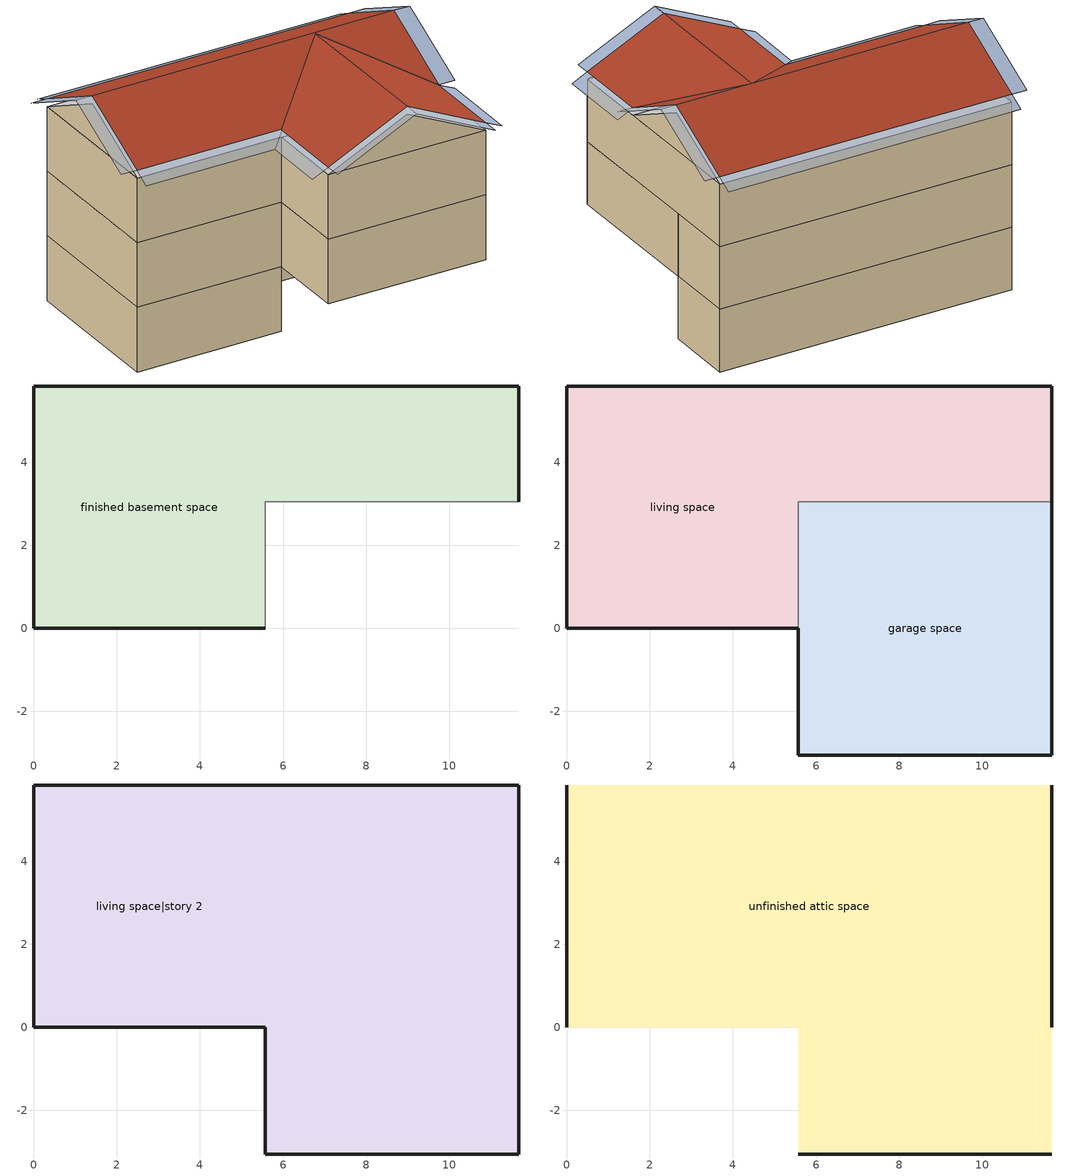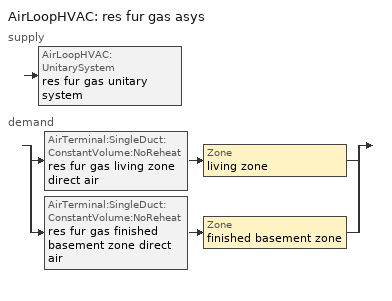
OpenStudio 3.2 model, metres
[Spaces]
finished basement space
 floor foundation: 0,0 0,5.84 11.67,5.84 11.67,3.05 5.58,3.05 5.58,0 z-2.44
 wall foundation: 11.67,3.05 11.67,5.84 0,5.84 0,0 5.58,0 z-2.44:0
 wall adiabatic: 5.58,0 5.58,3.05 11.67,3.05 z-2.44:0
garage space
 floor foundation: 5.58,-3.05 5.58,3.05 11.67,3.05 11.67,-3.05 z0
 wall outside: 5.58,0 5.58,-3.05 11.67,-3.05 11.67,3.05 z0:2.44
 wall to living space: 11.67,3.05 5.58,3.05 5.58,0 z0:2.44
living space
 floor to finished basement space: 0,0 0,5.84 11.67,5.84 11.67,3.05 5.58,3.05 5.58,0 z0
 wall outside: 11.67,3.05 11.67,5.84 0,5.84 0,0 5.58,0 z0:2.44
living space|story 2
 floor to garage space: 11.67,3.05 11.67,-3.05 5.58,-3.05 5.58,3.05 z2.44
 floor to living space: 11.67,5.84 11.67,3.05 5.58,3.05 5.58,0 0,0 0,5.84 z2.44
 wall outside: 0,5.84 0,0 5.58,0 5.58,-3.05 11.67,-3.05 11.67,5.84 0,5.84 z2.44:4.88
unfinished attic space
 floor to living space|story 2: 11.67,5.84 11.67,0 0,0 0,5.84 z4.88; 5.58,-3.05 5.58,0 11.67,0 11.67,-3.05 z4.88
 wall outside: 0,2.92,6.34 0,5.84,4.88 0,0,4.88; 11.67,2.92,6.34 11.67,0,4.88 11.67,5.84,4.88; 5.58,-3.05,4.88 11.67,-3.05,4.88 8.62,-3.05,6.33
 roof outside: 0,2.92,6.64 11.67,2.92,6.64 11.67,5.84,5.18 0,5.84,5.18; 5.58,0,5.17 5.58,-3.05,5.17 8.62,-3.05,6.62 8.62,2.9,6.62; 11.67,0,5.17 8.62,2.9,6.62 8.62,-3.05,6.62 11.67,-3.05,5.17; 0,2.92,6.64 0,0,5.18 5.58,0,5.18 8.62,2.9,6.63 11.67,0,5.18 11.67,2.92,6.64
shading: -0.61,2.92,6.64 -0.61,0,5.18 0,0,5.18 0,2.92,6.64; 0,-0.61,4.88 5.58,-0.61,4.88 5.58,0,5.18 0,0,5.18; 12.28,0,5.18 12.28,2.92,6.64 11.67,2.92,6.64 11.67,0,5.18; 12.28,-3.05,4.88 12.28,0,4.88 11.67,0,5.17 11.67,-3.05,5.17; 8.62,-3.66,6.62 11.67,-3.66,5.17 11.67,-3.05,5.17 8.62,-3.05,6.62; 4.97,0,4.88 4.97,-3.05,4.88 5.58,-3.05,5.17 5.58,0,5.17; 5.58,-3.66,5.17 8.62,-3.66,6.62 8.62,-3.05,6.62 5.58,-3.05,5.17; -0.61,5.84,5.18 -0.61,2.92,6.64 0,2.92,6.64 0,5.84,5.18; 12.28,2.92,6.64 12.28,5.84,5.18 11.67,5.84,5.18 11.67,2.92,6.64; 11.67,6.45,4.88 0,6.45,4.88 0,5.84,5.18 11.67,5.84,5.18
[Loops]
AirLoopHVAC 'res fur gas asys'
 supply: AirLoopHVAC:UnitarySystem 'res fur gas unitary system'
 demand: split
  | AirTerminal:SingleDuct:ConstantVolume:NoReheat 'res fur gas living zone direct air' > Zone 'living zone'
  | AirTerminal:SingleDuct:ConstantVolume:NoReheat 'res fur gas finished basement zone direct air' > Zone 'finished basement zone'
[Site]
Denver Intl Ap_CO_USA: Latitude {deg}=39.83; Longitude {deg}=-104.65; Time Zone {hr}=-7; Elevation {m}=1650
[ClimateZones]
Climate Zone Institution Name 1=Building America; Climate Zone Document Year 1=0; Climate Zone Value 1=Cold
[Site:WaterMainsTemperature]
Calculation Method=Correlation; Annual Average Outdoor Air Temperature {C}=10.8753; Maximum Difference In Monthly Average Outdoor Air Temperatures {deltaC}=23.1524
[Site:GroundTemperature:Deep]
10.8753, 10.8753, 10.8753, 10.8753, 10.8753, 10.8753, 10.8753, 10.8753, 10.8753, 10.8753, 10.8753, 10.8753
[Building]
Building 1: North Axis {deg}=0; Standards Number of Stories=3; Standards Number of Above Ground Stories=2; Standards Building Type=singlefamilydetached; Standards Number of Living Units=1
[ThermalZone] Use Ideal Air Loads=No
Name | Thermostat
living zone | living zone temperature setpoint
garage zone; unfinished attic zone
finished basement zone | finished basement zone temperature setpoint
[Sizing:Zone] Zone Cooling Design Supply Air Temperature Input Method=SupplyAirTemperature; Zone Cooling Design Supply Air Temperature {C}=14; Zone Cooling Design Supply Air Temperature Difference {deltaC}=11.11; Zone Heating Design Supply Air Temperature Input Method=SupplyAirTemperature; Zone Heating Design Supply Air Temperature {C}=40; Zone Heating Design Supply Air Temperature Difference {deltaC}=11.11; Zone Cooling Design Supply Air Humidity Ratio {kg-H2O/kg-air}=0.0085; Zone Heating Design Supply Air Humidity Ratio {kg-H2O/kg-air}=0.008; Cooling Design Air Flow Method=DesignDay; Heating Design Air Flow Method=DesignDay; Account for Dedicated Outdoor Air System=No; Dedicated Outdoor Air System Control Strategy=NeutralSupplyAir; Dedicated Outdoor Air Low Setpoint Temperature for Design {C}=autosize; Dedicated Outdoor Air High Setpoint Temperature for Design {C}=autosize
living zone; garage zone; unfinished attic zone; finished basement zone
[Zone equipment]
living zone: res fur gas living zone direct air, res room ac zone ptac
finished basement zone: res fur gas finished basement zone direct air, res room ac zone ptac 1
[Space]
Name | Space Type | Thermal Zone | Building Unit
garage space | Space Type 1 | garage zone
living space; living space|story 2 | Space Type 2 | living zone | unit 1
unfinished attic space | Space Type 3 | unfinished attic zone
finished basement space | Space Type 4 | finished basement zone | unit 1
[SpaceType]
Name | Standards Space Type
Space Type 1 | garage
Space Type 2 | living
Space Type 3 | unfinished attic
Space Type 4 | finished basement
[BuildingUnit]
unit 1: Building Unit Type=Residential
[External:File]
8760.csv: File=8760.csv
[People:Definition] Number of People Calculation Method=People; Fraction Radiant=0.319734; Sensible Heat Fraction=0.573; Carbon Dioxide Generation Rate {m3/s-W}=0; Enable ASHRAE 55 Comfort Warnings=No; Mean Radiant Temperature Calculation Type=ZoneAveraged
Name | Number of People {people}
res occupants|living space; res occupants|finished basement space | 0.704
res occupants|living space|story 2 | 1.232
[People] Number of People Schedule=occupants; Activity Level Schedule=res occupants activity schedule; Multiplier=1
Name | People Definition | Space or SpaceType
res occupants|living space | res occupants|living space | living space
res occupants|finished basement space | res occupants|finished basement space | finished basement space
res occupants|living space|story 2 | res occupants|living space|story 2 | living space|story 2
[Coil:Heating:Gas]
res fur gas heating coil: Availability Schedule=Always On Discrete; Gas Burner Efficiency=0.78; Nominal Capacity {W}=AutoSize; Parasitic Electric Load {W}=76; Parasitic Gas Load {W}=0; Fuel Type=NaturalGas
[Fan:OnOff] Availability Schedule=Always On Discrete; Maximum Flow Rate {m3/s}=autosize; Motor Efficiency=1
Name | Fan Total Efficiency | Pressure Rise {Pa} | Motor In Airstream Fraction | Fan Power Ratio Function of Speed Ratio Curve | Fan Efficiency Ratio Function of Speed Ratio Curve
res fur gas htg supply fan | 0.75 | 794.58 | 1 | Fan On Off Power Curve | Fan On Off Efficiency Curve
res room ac living zone clg supply fan | 1 | 0 | 0 | Fan On Off Power Curve 1 | Fan On Off Efficiency Curve 1
res room ac finished basement zone clg supply fan | 1 | 0 | 0 | Fan On Off Power Curve 2 | Fan On Off Efficiency Curve 2
[AirLoopHVAC:UnitarySystem]
res fur gas unitary system: Control Type=Load; Controlling Zone or Thermostat Location=living zone; Dehumidification Control Type=None; Availability Schedule=Always On Discrete; Supply Fan=res fur gas htg supply fan; Fan Placement=BlowThrough; Supply Air Fan Operating Mode Schedule=Always Off Discrete; Heating Coil=res fur gas heating coil; DX Heating Coil Sizing Ratio=1; Use DOAS DX Cooling Coil=No; DOAS DX Cooling Coil Leaving Minimum Air Temperature {C}=2; Latent Load Control=SensibleOnlyLoadControl; Supply Air Flow Rate During Cooling Operation {m3/s}=0; Supply Air Flow Rate During Heating Operation {m3/s}=Autosize; Supply Air Flow Rate When No Cooling or Heating is Required {m3/s}=0; Maximum Supply Air Temperature {C}=48.8889; Maximum Outdoor Dry-Bulb Temperature for Supplemental Heater Operation {C}=21; Maximum Cycling Rate {cycles/hr}=2.5; Heat Pump Time Constant {s}=60; Fraction of On-Cycle Power Use=0.01; Heat Pump Fan Delay Time {s}=60; Ancilliary On-Cycle Electric Power {W}=0; Ancilliary Off-Cycle Electric Power {W}=0
[AirLoopHVAC]
res fur gas asys: Availability Schedule=Always On Discrete; Design Supply Air Flow Rate {m3/s}=autosize; Design Return Air Flow Fraction of Supply Air Flow=1
[Sizing:System]
res fur gas asys: Type of Load to Size On=Sensible; Design Outdoor Air Flow Rate {m3/s}=Autosize; Central Heating Maximum System Air Flow Ratio=0.3; Preheat Design Temperature {C}=7; Preheat Design Humidity Ratio {kg-H2O/kg-Air}=0.008; Precool Design Temperature {C}=12.8; Precool Design Humidity Ratio {kg-H2O/kg-Air}=0.008; Central Cooling Design Supply Air Temperature {C}=12.8; Central Heating Design Supply Air Temperature {C}=16.7; Sizing Option=NonCoincident; 100% Outdoor Air in Cooling=Yes; 100% Outdoor Air in Heating=Yes; Central Cooling Design Supply Air Humidity Ratio {kg-H2O/kg-Air}=0.0085; Central Heating Design Supply Air Humidity Ratio {kg-H2O/kg-Air}=0.008; Cooling Design Air Flow Method=DesignDay; Cooling Design Air Flow Rate {m3/s}=0; Heating Design Air Flow Method=DesignDay; Heating Design Air Flow Rate {m3/s}=0; System Outdoor Air Method=ZoneSum; Zone Maximum Outdoor Air Fraction=1; Cooling Supply Air Flow Rate Per Floor Area {m3/s-m2}=0.00996765; Cooling Fraction of Autosized Cooling Supply Air Flow Rate=1; Cooling Supply Air Flow Rate Per Unit Cooling Capacity {m3/s-W}=3.94755e-05; Heating Supply Air Flow Rate Per Floor Area {m3/s-m2}=0.00996765; Heating Fraction of Autosized Heating Supply Air Flow Rate=1; Heating Fraction of Autosized Cooling Supply Air Flow Rate=1; Heating Supply Air Flow Rate Per Unit Heating Capacity {m3/s-W}=3.15882e-05; Cooling Design Capacity Method=CoolingDesignCapacity; Cooling Design Capacity {W}=autosize; Cooling Design Capacity Per Floor Area {W/m2}=234.7; Fraction of Autosized Cooling Design Capacity=1; Heating Design Capacity Method=HeatingDesignCapacity; Heating Design Capacity {W}=autosize; Heating Design Capacity Per Floor Area {W/m2}=157; Fraction of Autosized Heating Design Capacity=1; Central Cooling Capacity Control Method=OnOff
[AirTerminal:SingleDuct:ConstantVolume:NoReheat] Availability Schedule=Always On Discrete; Maximum Air Flow Rate {m3/s}=AutoSize
res fur gas living zone direct air; res fur gas finished basement zone direct air
[Coil:Cooling:DX:SingleSpeed] Availability Schedule=Always On Discrete; Rated Total Cooling Capacity {W}=autosize; Rated Sensible Heat Ratio=0.65; Rated COP {W/W}=2.46644; Rated Air Flow Rate {m3/s}=autosize; Rated Evaporator Fan Power Per Volume Flow Rate {W/(m3/s)}=773.3; Total Cooling Capacity Function of Temperature Curve=RoomAC-Cap-fT; Total Cooling Capacity Function of Flow Fraction Curve=RoomAC-Cap-fFF; Energy Input Ratio Function of Temperature Curve=RoomAC-EIR-fT; Energy Input Ratio Function of Flow Fraction Curve=RoomAC-EIR-fFF; Part Load Fraction Correlation Curve=RoomAC-PLF-fPLR; Minimum Outdoor Dry-Bulb Temperature for Compressor Operation {C}=-25; Condenser Type=AirCooled; Evaporative Condenser Effectiveness=0.9; Evaporative Condenser Air Flow Rate {m3/s}=Autosize; Evaporative Condenser Pump Rated Power Consumption {W}=Autosize; Crankcase Heater Capacity {W}=0; Maximum Outdoor Dry-Bulb Temperature for Crankcase Heater Operation {C}=10; Basin Heater Capacity {W/K}=0; Basin Heater Setpoint Temperature {C}=2
res room ac cooling coil; res room ac cooling coil 1
[Coil:Heating:Electric] Availability Schedule=Always Off Discrete
res room ac always off heating coil; res room ac always off heating coil 1
[ZoneHVAC:PackagedTerminalAirConditioner] Availability Schedule=Always On Discrete; Supply Air Flow Rate During Cooling Operation {m3/s}=Autosize; Supply Air Flow Rate During Heating Operation {m3/s}=Autosize; Supply Air Flow Rate When No Cooling or Heating is Needed {m3/s}=Autosize; Outdoor Air Flow Rate During Cooling Operation {m3/s}=Autosize; Outdoor Air Flow Rate During Heating Operation {m3/s}=Autosize; Outdoor Air Flow Rate When No Cooling or Heating is Needed {m3/s}=Autosize; Fan Placement=DrawThrough; Supply Air Fan Operating Mode Schedule=Always Off Discrete
Name | Supply Air Fan | Heating Coil | Cooling Coil
res room ac zone ptac | res room ac living zone clg supply fan | res room ac always off heating coil | res room ac cooling coil
res room ac zone ptac 1 | res room ac finished basement zone clg supply fan | res room ac always off heating coil 1 | res room ac cooling coil 1
[ThermostatSetpoint:DualSetpoint] Heating Setpoint Temperature Schedule=res heating setpoint; Cooling Setpoint Temperature Schedule=res cooling setpoint
finished basement zone temperature setpoint; living zone temperature setpoint
[Schedule:File]
occupants: External File=8760.csv; Column Number=1; Rows to Skip at Top=1; Number of Hours of Data=8760; Minutes per Item=60
[Schedule:Constant]
Name | Value
res occupants activity schedule | 112.539
Always On Discrete | 1
Always Off Discrete | 0
[Curve:Exponent] Coefficient1 Constant=1; Coefficient2 Constant=0; Coefficient3 Constant=0; Minimum Value of x=0; Maximum Value of x=1
Fan On Off Power Curve; Fan On Off Power Curve 1; Fan On Off Power Curve 2
[Curve:Cubic] Coefficient1 Constant=1; Coefficient2 x=0; Coefficient3 x**2=0; Coefficient4 x**3=0; Minimum Value of x=0; Maximum Value of x=1
Fan On Off Efficiency Curve; Fan On Off Efficiency Curve 1; Fan On Off Efficiency Curve 2
[Curve:Biquadratic] Minimum Value of x=0; Maximum Value of x=100; Minimum Value of y=0; Maximum Value of y=100
Name | Coefficient1 Constant | Coefficient2 x | Coefficient3 x**2 | Coefficient4 y | Coefficient5 y**2 | Coefficient6 x*y
RoomAC-Cap-fT | 1.55736 | -0.0744482 | 0.0030986 | 0.00145958 | -4.1148e-05 | -0.000426714
RoomAC-EIR-fT | -0.350448 | 0.11681 | -0.00339951 | -0.00122609 | 0.000600809 | -0.000466884
[Curve:Quadratic] Coefficient3 x**2=0; Minimum Value of x=0; Minimum Curve Output=0
Name | Coefficient1 Constant | Coefficient2 x | Maximum Value of x | Maximum Curve Output
RoomAC-Cap-fFF; RoomAC-EIR-fFF | 1 | 0 | 2 | 2
RoomAC-PLF-fPLR | 0.78 | 0.22 | 1 | 1
[Schedule:Ruleset]
Name | Default Day Schedule | Summer Design Day Schedule | Winter Design Day Schedule
res heating setpoint | Schedule Day 5 | res heating setpoint summer design | res heating setpoint winter design
res cooling setpoint | Schedule Day 6 | res cooling setpoint summer design | res cooling setpoint winter design
[Schedule:Day]
Schedule Day 5; Schedule Day 6: 24, 0, 0
res heating setpoint allday1; res heating setpoint allday2; res heating setpoint allday3; res heating setpoint allday4; res heating setpoint allday5; res heating setpoint allday6; res heating setpoint allday7; res heating setpoint allday8; res heating setpoint allday9; res heating setpoint allday10; res heating setpoint allday11; res heating setpoint allday12: 24, 0, 21.6667
res heating setpoint winter design; res cooling setpoint winter design: 24, 0, 21.1111
res heating setpoint summer design; res cooling setpoint summer design: 24, 0, 23.8889
res cooling setpoint allday1; res cooling setpoint allday2; res cooling setpoint allday3; res cooling setpoint allday4; res cooling setpoint allday5; res cooling setpoint allday6; res cooling setpoint allday7; res cooling setpoint allday8; res cooling setpoint allday9; res cooling setpoint allday10; res cooling setpoint allday11; res cooling setpoint allday12: 24, 0, 24.4444
[Schedule:Rule] Apply Sunday=Yes; Apply Monday=Yes; Apply Tuesday=Yes; Apply Wednesday=Yes; Apply Thursday=Yes; Apply Friday=Yes; Apply Saturday=Yes; Date Specification Type=DateRange; Start Day=1
Name | Schedule Ruleset | Rule Order | Day Schedule | Start Month | End Month | End Day
res heating setpoint allday rule1 | res heating setpoint | 11 | res heating setpoint allday1 | 1 | 1 | 31
res heating setpoint allday rule2 | res heating setpoint | 10 | res heating setpoint allday2 | 2 | 2 | 28
res heating setpoint allday rule3 | res heating setpoint | 9 | res heating setpoint allday3 | 3 | 3 | 31
res heating setpoint allday rule4 | res heating setpoint | 8 | res heating setpoint allday4 | 4 | 4 | 30
res heating setpoint allday rule5 | res heating setpoint | 7 | res heating setpoint allday5 | 5 | 5 | 31
res heating setpoint allday rule6 | res heating setpoint | 6 | res heating setpoint allday6 | 6 | 6 | 30
res heating setpoint allday rule7 | res heating setpoint | 5 | res heating setpoint allday7 | 7 | 7 | 31
res heating setpoint allday rule8 | res heating setpoint | 4 | res heating setpoint allday8 | 8 | 8 | 31
res heating setpoint allday rule9 | res heating setpoint | 3 | res heating setpoint allday9 | 9 | 9 | 30
res heating setpoint allday rule10 | res heating setpoint | 2 | res heating setpoint allday10 | 10 | 10 | 31
res heating setpoint allday rule11 | res heating setpoint | 1 | res heating setpoint allday11 | 11 | 11 | 30
res heating setpoint allday rule12 | res heating setpoint | 0 | res heating setpoint allday12 | 12 | 12 | 31
res cooling setpoint allday rule1 | res cooling setpoint | 11 | res cooling setpoint allday1 | 1 | 1 | 31
res cooling setpoint allday rule2 | res cooling setpoint | 10 | res cooling setpoint allday2 | 2 | 2 | 28
res cooling setpoint allday rule3 | res cooling setpoint | 9 | res cooling setpoint allday3 | 3 | 3 | 31
res cooling setpoint allday rule4 | res cooling setpoint | 8 | res cooling setpoint allday4 | 4 | 4 | 30
res cooling setpoint allday rule5 | res cooling setpoint | 7 | res cooling setpoint allday5 | 5 | 5 | 31
res cooling setpoint allday rule6 | res cooling setpoint | 6 | res cooling setpoint allday6 | 6 | 6 | 30
res cooling setpoint allday rule7 | res cooling setpoint | 5 | res cooling setpoint allday7 | 7 | 7 | 31
res cooling setpoint allday rule8 | res cooling setpoint | 4 | res cooling setpoint allday8 | 8 | 8 | 31
res cooling setpoint allday rule9 | res cooling setpoint | 3 | res cooling setpoint allday9 | 9 | 9 | 30
res cooling setpoint allday rule10 | res cooling setpoint | 2 | res cooling setpoint allday10 | 10 | 10 | 31
res cooling setpoint allday rule11 | res cooling setpoint | 1 | res cooling setpoint allday11 | 11 | 11 | 30
res cooling setpoint allday rule12 | res cooling setpoint | 0 | res cooling setpoint allday12 | 12 | 12 | 31
